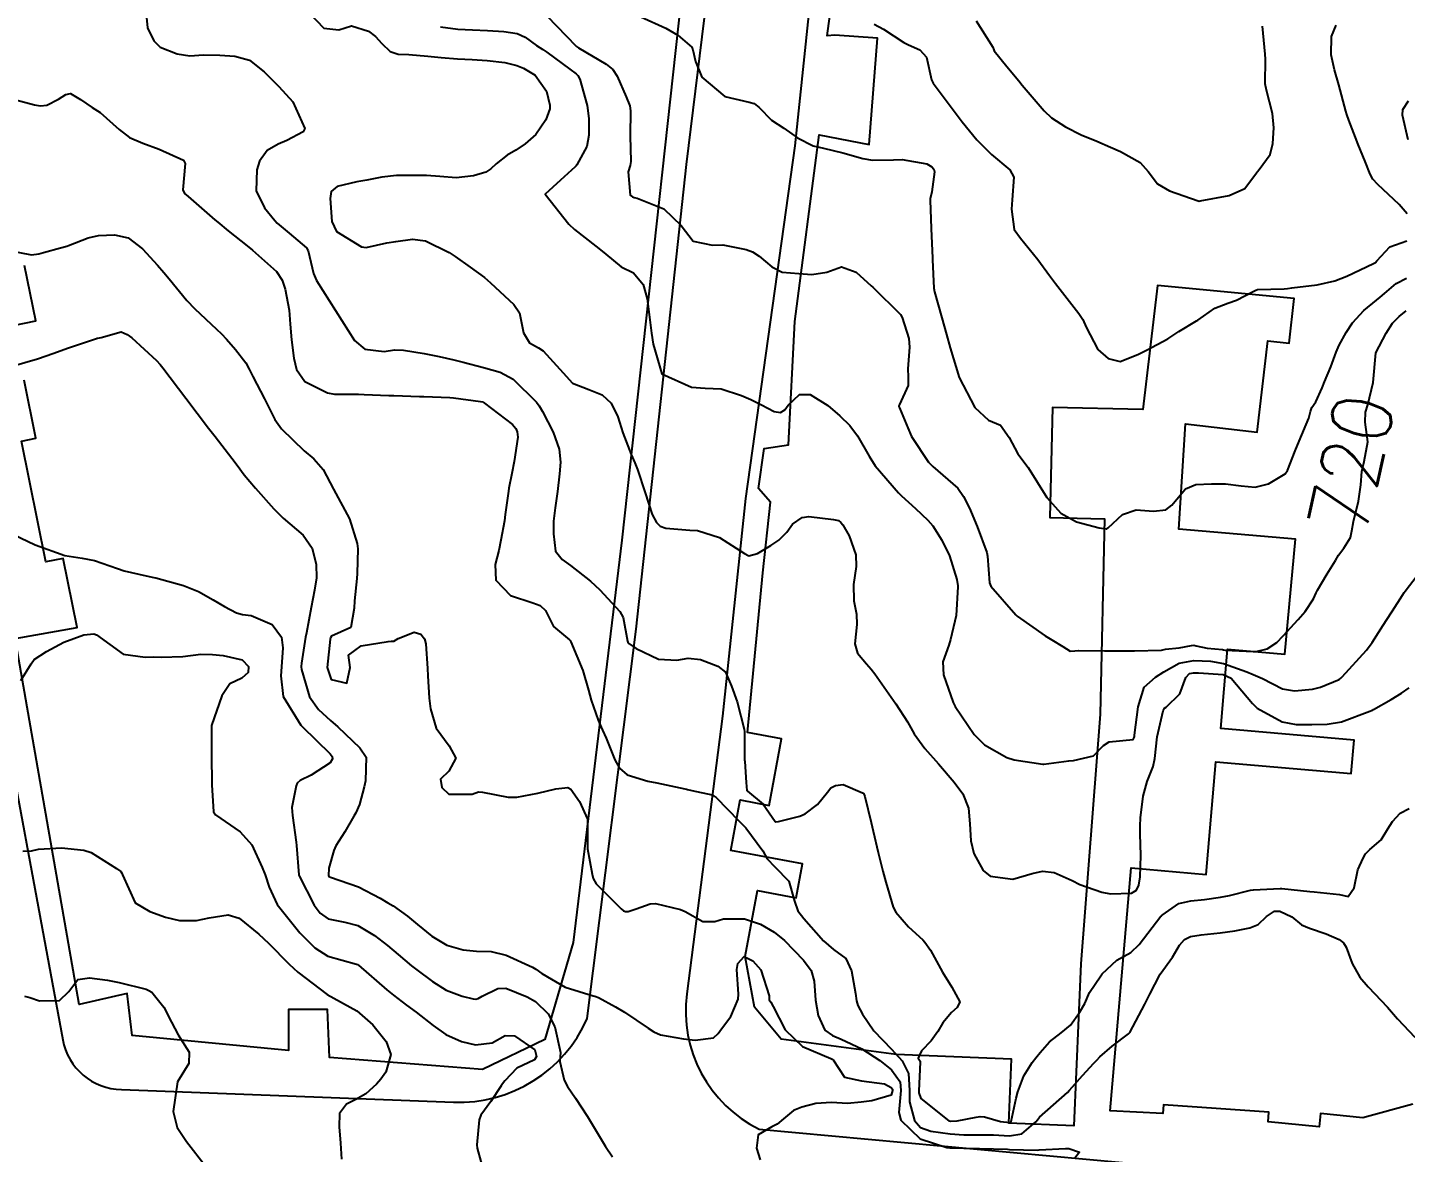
# Model space of a CAD drawing. Header units: metres. Extents: x 307586 to 320046, y 7427249 to 7434250.
# Drawn here: x 309391.6 to 309484.3, y 7432392.8 to 7432468.4 of the extents above; entities that cross this region are included whole.
import ezdxf
from ezdxf.enums import TextEntityAlignment as Align

# ---------------------------------------------------------------- set-up
doc = ezdxf.new("R2010")
doc.units = ezdxf.units.M
doc.header["$MEASUREMENT"] = 0
for name, color, linetype in [('Cotas', 45, 'Continuous'), ('Curvas de Nivel 1m', 11, 'Continuous'), ('Curvas de Nivel 5m', 15, 'Continuous'), ('Edificações', 30, 'Continuous'), ('Vias Primárias', 230, 'Continuous')]:
    doc.layers.add(name, color=color, linetype=linetype)
doc.styles.add('Style-STANDARD', font='STANDARD.shx')

msp = doc.modelspace()

# ---------------------------------------------------------------- linework, layer by layer
at = {"layer": 'Curvas de Nivel 1m', "flags": 128}
for points, elevation in [([(309399.562, 7432469.54), (309399.671, 7432468.41), (309400.089, 7432467.534), (309400.529, 7432467.103), (309401.659, 7432466.648), (309402.523, 7432466.526), (309403.437, 7432466.578), (309404.524, 7432466.573), (309405.551, 7432466.492), (309406.521, 7432466.231), (309407.525, 7432465.44), (309408.498, 7432464.461), (309409.453, 7432463.42), (309410.249, 7432461.628), (309410.135, 7432461.413), (309409.052, 7432460.826), (309408.45, 7432460.572), (309407.719, 7432460.162), (309407.204, 7432459.442), (309407.015, 7432458.856), (309406.986, 7432457.444), (309407.539, 7432456.301), (309408.226, 7432455.432), (309408.391, 7432455.271), (309409.207, 7432454.595), (309410.366, 7432453.594), (309410.466, 7432453.408), (309410.833, 7432451.888), (309411.036, 7432451.4), (309412.313, 7432449.38), (309413.592, 7432447.367), (309414.287, 7432446.778), (309415.586, 7432446.641), (309416.287, 7432446.74), (309416.883, 7432446.728), (309418.285, 7432446.491), (309419.289, 7432446.294), (309420.281, 7432446.066), (309420.908, 7432445.91), (309422.276, 7432445.552), (309423.391, 7432445.249), (309424.266, 7432444.767), (309425.845, 7432443.216), (309426.009, 7432442.981), (309426.237, 7432442.587), (309426.948, 7432441.203), (309427.35, 7432440.055), (309427.445, 7432439.197), (309427.382, 7432438.399), (309427.256, 7432437.204), (309427.081, 7432436.125), (309426.98, 7432435.208), (309426.976, 7432434.372), (309427.109, 7432433.205), (309427.553, 7432432.634), (309428.113, 7432432.236), (309429.476, 7432431.176), (309430.094, 7432430.596), (309431.433, 7432429.15), (309431.654, 7432428.732), (309431.96, 7432427.141), (309431.984, 7432427.073), (309432.051, 7432426.986), (309432.539, 7432426.645), (309434.041, 7432425.927), (309435.277, 7432425.871), (309436.042, 7432425.994), (309436.868, 7432425.914), (309438.037, 7432425.465), (309438.547, 7432425.065), (309438.962, 7432424.117), (309439.341, 7432423.057), (309439.811, 7432421.225), (309439.83, 7432421.052), (309439.836, 7432419.17), (309439.841, 7432419.051), (309439.939, 7432417.648), (309439.975, 7432417.091), (309440.021, 7432417.049), (309441.082, 7432416.19), (309441.894, 7432415.02), (309441.913, 7432415), (309441.945, 7432414.987), (309442.107, 7432415.018), (309443.545, 7432415.375), (309443.918, 7432415.538), (309444.747, 7432416.169), (309445.404, 7432416.985), (309445.63, 7432417.289), (309445.938, 7432417.448), (309446.471, 7432417.505), (309447.757, 7432416.953), (309447.847, 7432416.866), (309447.93, 7432416.701), (309448.348, 7432414.946), (309448.49, 7432414.359), (309448.822, 7432412.941), (309449.122, 7432411.685), (309449.325, 7432410.935), (309449.838, 7432409.264), (309450.015, 7432408.927), (309450.848, 7432407.939), (309451.814, 7432407.049), (309451.962, 7432406.899), (309452.344, 7432406.358), (309453.138, 7432404.887), (309453.778, 7432403.874), (309454.313, 7432402.874), (309454.136, 7432402.5), (309453.756, 7432402.165), (309453.157, 7432401.478), (309452.822, 7432400.889), (309452.375, 7432400.252), (309451.723, 7432399.59), (309451.513, 7432399.106), (309451.634, 7432398.901), (309451.644, 7432398.833), (309451.543, 7432396.902), (309451.549, 7432396.76), (309451.688, 7432396.374), (309453.582, 7432394.881), (309453.673, 7432394.854), (309453.701, 7432394.852), (309454.129, 7432394.875), (309455.401, 7432395.137), (309455.676, 7432395.173), (309455.977, 7432395.157), (309457.038, 7432394.84), (309457.672, 7432394.775), (309457.717, 7432394.785), (309457.759, 7432394.829), (309458.102, 7432396.412), (309458.222, 7432396.825), (309458.625, 7432397.899), (309459.174, 7432398.815), (309459.421, 7432399.109), (309459.723, 7432399.475), (309460.348, 7432400.187), (309461.123, 7432400.789), (309461.748, 7432401.318), (309462.37, 7432402.161), (309462.712, 7432402.771), (309463.038, 7432403.504), (309463.791, 7432404.625), (309463.851, 7432404.7), (309463.895, 7432404.759), (309464.864, 7432405.687), (309465.808, 7432406.214), (309466.385, 7432406.731), (309467.832, 7432408.638), (309467.868, 7432408.674), (309467.914, 7432408.709), (309469.039, 7432409.504), (309469.848, 7432409.686), (309470.764, 7432409.762), (309471.852, 7432409.917), (309472.461, 7432410.046), (309473.859, 7432410.393), (309474.072, 7432410.426), (309475.861, 7432410.517), (309475.961, 7432410.519), (309477.859, 7432410.314), (309478.15, 7432410.295), (309479.856, 7432410.094), (309480.436, 7432409.979), (309480.843, 7432410.555), (309481.089, 7432411.766), (309481.432, 7432412.547), (309481.601, 7432412.831), (309481.892, 7432413.138), (309482.66, 7432413.774), (309483.103, 7432414.528), (309483.418, 7432415.025), (309483.923, 7432415.566), (309484.542, 7432415.898)], 723), ([(309410.553, 7432469.41), (309411.526, 7432468.379), (309412.542, 7432468.265), (309413.388, 7432468.528), (309414.541, 7432468.176), (309415.003, 7432467.818), (309415.437, 7432467.346), (309415.991, 7432466.801), (309416.526, 7432466.642), (309417.247, 7432466.602), (309418.525, 7432466.49), (309419.421, 7432466.404), (309420.523, 7432466.307), (309421.515, 7432466.267), (309422.522, 7432466.212), (309423.709, 7432466.06), (309424.519, 7432465.861), (309424.967, 7432465.683), (309425.752, 7432465.221), (309426.497, 7432464.151), (309426.738, 7432463.207), (309426.74, 7432462.947), (309426.473, 7432462.209), (309425.783, 7432461.22), (309425.082, 7432460.602), (309424.447, 7432460.18), (309423.858, 7432459.83), (309423.127, 7432459.253), (309422.763, 7432458.923), (309422.427, 7432458.697), (309421.59, 7432458.438), (309420.423, 7432458.321), (309419.326, 7432458.399), (309418.425, 7432458.472), (309417.284, 7432458.462), (309416.424, 7432458.464), (309415.442, 7432458.364), (309414.421, 7432458.152), (309413.751, 7432458.035), (309412.416, 7432457.725), (309412.022, 7432457.386), (309411.948, 7432456.927), (309412.062, 7432455.385), (309412.383, 7432454.695), (309414.059, 7432453.672), (309414.367, 7432453.621), (309415.764, 7432453.947), (309416.374, 7432454.037), (309417.5, 7432454.195), (309418.374, 7432454.081), (309419.97, 7432453.294), (309420.36, 7432453.025), (309421.374, 7432452.296), (309422.346, 7432451.607), (309422.747, 7432451.256), (309424.321, 7432449.795), (309424.695, 7432449.234), (309424.956, 7432447.886), (309425.369, 7432447.224), (309425.963, 7432446.888), (309426.288, 7432446.672), (309427.628, 7432445.196), (309428.262, 7432444.492), (309429.363, 7432444.072), (309430.251, 7432443.707), (309430.848, 7432443.161), (309431.312, 7432442.232), (309431.652, 7432441.149), (309432.201, 7432439.705), (309432.454, 7432439.137), (309432.629, 7432438.695), (309433.14, 7432437.13), (309433.624, 7432435.66), (309433.904, 7432435.122), (309434.149, 7432434.887), (309434.527, 7432434.736), (309436.146, 7432434.622), (309436.658, 7432434.579), (309438.139, 7432434.123), (309439.821, 7432433.053), (309440.121, 7432432.882), (309440.695, 7432433.041), (309441.59, 7432433.57), (309442.137, 7432433.929), (309442.676, 7432434.484), (309443.056, 7432435.011), (309443.695, 7432435.467), (309444.158, 7432435.536), (309445.813, 7432435.327), (309446.156, 7432435.261), (309446.313, 7432435.136), (309446.432, 7432434.976), (309446.877, 7432434.234), (309447.324, 7432432.962), (309447.327, 7432432.174), (309447.168, 7432430.964), (309447.181, 7432429.869), (309447.363, 7432428.961), (309447.377, 7432428.272), (309447.238, 7432426.962), (309447.424, 7432426.336), (309448.04, 7432425.628), (309448.358, 7432425.268), (309448.584, 7432424.944), (309450.003, 7432422.93), (309450.782, 7432421.709), (309451.24, 7432420.911), (309451.968, 7432419.928), (309452.883, 7432418.891), (309453.941, 7432417.656), (309454.518, 7432416.874), (309454.89, 7432415.903), (309454.982, 7432414.869), (309455.056, 7432413.708), (309455.253, 7432412.866), (309455.872, 7432411.728), (309456.353, 7432411.338), (309457.866, 7432411.138), (309459.178, 7432411.509), (309459.871, 7432411.667), (309460.658, 7432411.586), (309461.866, 7432411.044), (309462.391, 7432410.775), (309463.855, 7432410.251), (309464.454, 7432410.154), (309465.855, 7432410.193), (309466.199, 7432410.394), (309466.359, 7432410.733), (309466.433, 7432411.296), (309466.483, 7432412.731), (309466.445, 7432414.191), (309466.431, 7432414.732), (309466.456, 7432415.27), (309466.644, 7432416.729), (309466.922, 7432417.705), (309467.317, 7432418.72), (309467.43, 7432419.249), (309467.588, 7432420.716), (309468, 7432422.455), (309468.077, 7432422.634), (309468.182, 7432422.708), (309469.107, 7432423.609), (309469.519, 7432424.695), (309469.763, 7432424.966), (309470.036, 7432425.021), (309470.369, 7432425.018), (309472.035, 7432424.893), (309472.574, 7432424.655), (309474.007, 7432422.942), (309474.307, 7432422.637), (309475.994, 7432421.724), (309476.926, 7432421.54), (309477.992, 7432421.543), (309479.019, 7432421.554), (309479.994, 7432421.727), (309481.9, 7432422.439), (309482.002, 7432422.475), (309482.049, 7432422.493), (309482.135, 7432422.539), (309483.324, 7432423.216), (309484.02, 7432423.653), (309484.536, 7432424.004)], 722), ([(309432.857, 7432469.137), (309434.546, 7432468.385), (309435.348, 7432467.915), (309436.277, 7432467.094), (309436.361, 7432466.922), (309436.523, 7432466.143), (309436.961, 7432465.086), (309438.494, 7432463.785), (309440.144, 7432463.397), (309440.487, 7432463.307), (309440.818, 7432463.045), (309441.641, 7432462.199), (309442.469, 7432461.658), (309443.396, 7432461.011), (309444.455, 7432460.462), (309445.141, 7432460.304), (309446.448, 7432459.99), (309447.796, 7432459.607), (309448.441, 7432459.5), (309449.86, 7432459.518), (309450.442, 7432459.538), (309452.086, 7432459.257), (309452.435, 7432459.06), (309452.569, 7432458.899), (309452.611, 7432458.719), (309452.418, 7432457.371), (309452.323, 7432456.901), (309452.314, 7432456.804), (309452.393, 7432454.9), (309452.464, 7432452.899), (309452.472, 7432452.788), (309452.552, 7432450.898), (309452.601, 7432450.635), (309453.096, 7432448.892), (309453.407, 7432447.784), (309453.655, 7432446.886), (309454.273, 7432444.88), (309455.321, 7432442.869), (309456.234, 7432442.012), (309457.052, 7432441.668), (309457.638, 7432440.839), (309458.207, 7432439.736), (309458.911, 7432438.823), (309460.173, 7432436.81), (309461.111, 7432435.745), (309462.157, 7432435.175), (309463.677, 7432434.765), (309464.152, 7432434.705), (309464.2, 7432434.712), (309464.282, 7432434.759), (309465.244, 7432435.667), (309466.165, 7432435.977), (309467.338, 7432435.896), (309468.166, 7432435.974), (309468.58, 7432436.294), (309468.901, 7432436.703), (309469.488, 7432437.389), (309470.183, 7432437.69), (309471.239, 7432437.729), (309472.184, 7432437.734), (309473.237, 7432437.594), (309474.182, 7432437.501), (309475.077, 7432437.738), (309476.191, 7432438.399), (309476.36, 7432438.617), (309476.872, 7432439.951), (309477.135, 7432440.606), (309477.797, 7432442.155), (309477.899, 7432442.595), (309477.983, 7432442.858), (309478.253, 7432443.246), (309478.674, 7432444.179), (309478.836, 7432444.584), (309479.269, 7432445.594), (309479.622, 7432446.577), (309479.824, 7432447.048), (309480.306, 7432447.91), (309480.723, 7432448.564), (309481.479, 7432449.399), (309482.336, 7432450.074), (309482.596, 7432450.281), (309482.877, 7432450.535), (309483.673, 7432451.203), (309484.353, 7432451.574)], 719), ([(309455.399, 7432468.872), (309456.535, 7432467.104), (309456.589, 7432466.915), (309456.617, 7432466.859), (309457.473, 7432465.796), (309458.271, 7432464.834), (309458.509, 7432464.544), (309459.973, 7432462.815), (309460.478, 7432462.346), (309461.412, 7432461.735), (309462.467, 7432461.208), (309463.519, 7432460.769), (309464.457, 7432460.38), (309465.12, 7432460.086), (309466.442, 7432459.344), (309466.982, 7432458.732), (309467.617, 7432457.914), (309468.42, 7432457.438), (309470.336, 7432456.769), (309470.414, 7432456.753), (309470.485, 7432456.76), (309472.418, 7432457.125), (309473.475, 7432457.597), (309474.262, 7432458.642), (309474.328, 7432458.748), (309474.436, 7432458.864), (309475.194, 7432459.89), (309475.373, 7432460.631), (309475.422, 7432461.682), (309475.352, 7432462.631), (309474.937, 7432464.205), (309474.857, 7432464.637), (309474.868, 7432466.298), (309474.859, 7432466.637), (309474.678, 7432468.512)], 717), ([(309419.375, 7432468.472), (309420.543, 7432468.312), (309421.53, 7432468.262), (309422.543, 7432468.232), (309423.642, 7432468.149), (309424.541, 7432468.018), (309425.082, 7432467.775), (309425.843, 7432467.22), (309426.262, 7432466.946), (309426.529, 7432466.774), (309428.083, 7432465.629), (309428.514, 7432465.299), (309428.623, 7432465.189), (309428.752, 7432464.945), (309429.254, 7432463.182), (309429.345, 7432462.311), (309429.348, 7432461.181), (309429.213, 7432460.421), (309428.55, 7432459.189), (309428.501, 7432459.121), (309428.432, 7432459.052), (309427.459, 7432458.163), (309426.413, 7432457.21), (309428.013, 7432455.194), (309428.388, 7432454.831), (309429.834, 7432453.712), (309430.365, 7432453.297), (309430.492, 7432453.168), (309431.54, 7432452.337), (309432.351, 7432451.922), (309433.016, 7432451.133), (309433.279, 7432450.18), (309433.41, 7432449.129), (309433.572, 7432447.855), (309433.679, 7432447.126), (309434.273, 7432445.12), (309436.26, 7432444.241), (309437.179, 7432444.167), (309438.259, 7432444.112), (309439.627, 7432443.682), (309440.248, 7432443.406), (309440.972, 7432443.039), (309441.814, 7432442.601), (309442.238, 7432442.523), (309442.543, 7432442.714), (309442.76, 7432443.015), (309443.528, 7432443.733), (309444.254, 7432443.732), (309445.427, 7432442.988), (309446.236, 7432442.298), (309446.909, 7432441.649), (309447.435, 7432440.962), (309448.203, 7432439.59), (309448.622, 7432438.946), (309450.175, 7432437.128), (309450.274, 7432437.029), (309450.386, 7432436.927), (309451.325, 7432436.073), (309452.157, 7432435.29), (309452.484, 7432434.897), (309453.09, 7432433.939), (309453.608, 7432432.885), (309454.107, 7432431.286), (309454.181, 7432430.879), (309454.185, 7432430.796), (309454.073, 7432428.88), (309453.693, 7432427.247), (309453.562, 7432426.885), (309453.171, 7432425.759), (309453.218, 7432424.888), (309453.863, 7432423.023), (309453.931, 7432422.881), (309454.002, 7432422.754), (309455.266, 7432420.867), (309455.973, 7432420.182), (309457.483, 7432419.315), (309457.958, 7432419.159), (309459.885, 7432418.879), (309459.954, 7432418.878), (309461.651, 7432419.091), (309461.958, 7432419.12), (309463.297, 7432419.433), (309463.973, 7432420.12), (309464.349, 7432420.385), (309465.98, 7432420.536), (309466.047, 7432420.674), (309466.059, 7432420.739), (309466.071, 7432420.826), (309466.303, 7432422.735), (309466.71, 7432424.042), (309467.465, 7432424.719), (309468.037, 7432425.072), (309469.076, 7432425.666), (309470.044, 7432425.841), (309471.183, 7432425.811), (309472.043, 7432425.654), (309473.607, 7432425.075), (309474.036, 7432424.91), (309474.667, 7432424.634), (309476.023, 7432423.945), (309476.813, 7432423.816), (309478.023, 7432423.921), (309478.567, 7432424.042), (309479.818, 7432424.572), (309479.946, 7432424.659), (309480.035, 7432424.742), (309481.67, 7432426.546), (309482.058, 7432427.064), (309482.63, 7432427.971), (309482.987, 7432428.531), (309483.417, 7432429.193), (309484.099, 7432430.247), (309484.201, 7432430.42), (309484.263, 7432430.518), (309485.071, 7432431.553)], 721), ([(309448.55, 7432468.655), (309449.185, 7432468.305), (309450.538, 7432467.425), (309450.864, 7432467.253), (309451.627, 7432466.914), (309452.059, 7432466.438), (309452.415, 7432464.901), (309452.509, 7432464.671), (309453.864, 7432462.886), (309454.475, 7432462.09), (309455.444, 7432460.87), (309456.448, 7432459.887), (309457.678, 7432458.841), (309457.939, 7432458.348), (309457.827, 7432456.839), (309457.781, 7432456.213), (309457.976, 7432454.836), (309458.384, 7432454.263), (309459.568, 7432452.818), (309460.352, 7432451.739), (309460.747, 7432451.205), (309461.055, 7432450.799), (309462.319, 7432449.185), (309462.582, 7432448.777), (309462.809, 7432448.274), (309463.6, 7432446.767), (309464.287, 7432446.163), (309465.09, 7432445.947), (309466.29, 7432446.423), (309466.868, 7432446.731), (309468.301, 7432447.48), (309469.037, 7432447.971), (309470.227, 7432448.691), (309470.284, 7432448.72), (309470.314, 7432448.739), (309471.462, 7432449.537), (309472.331, 7432449.887), (309472.916, 7432450.073), (309473.999, 7432450.643), (309474.223, 7432450.763), (309474.344, 7432450.791), (309476.121, 7432450.847), (309476.345, 7432450.873), (309476.649, 7432450.918), (309478.348, 7432451.118), (309479.535, 7432451.394), (309480.354, 7432451.697), (309482.143, 7432452.543), (309482.281, 7432452.624), (309482.366, 7432452.731), (309483.24, 7432453.672), (309484.386, 7432454.08)], 718), ([(309484.407, 7432455.9), (309483.854, 7432456.526), (309482.426, 7432457.865), (309482.103, 7432458.219), (309481.917, 7432458.548), (309481.579, 7432459.42), (309481.11, 7432460.56), (309480.924, 7432461.02), (309480.479, 7432462.186), (309480.335, 7432462.571), (309480.268, 7432462.79), (309479.807, 7432464.577), (309479.516, 7432465.587), (309479.295, 7432466.582), (309479.317, 7432467.81), (309479.623, 7432468.579)], 718), ([(309390.483, 7432463.65), (309392.071, 7432463.218), (309392.478, 7432463.145), (309392.901, 7432463.193), (309393.674, 7432463.608), (309394.171, 7432463.92), (309394.489, 7432463.989), (309395.17, 7432463.59), (309395.953, 7432463.053), (309396.474, 7432462.716), (309397.768, 7432461.557), (309398.455, 7432461.03), (309399.357, 7432460.634), (309400.444, 7432460.236), (309402.099, 7432459.505), (309402.212, 7432459.284), (309402.042, 7432457.506), (309402.166, 7432457.259), (309402.409, 7432457.058), (309404.205, 7432455.482), (309404.391, 7432455.323), (309405.103, 7432454.748), (309406.367, 7432453.734), (309406.721, 7432453.446), (309408.349, 7432452.011), (309408.731, 7432451.426), (309408.935, 7432450.823), (309409.205, 7432449.421), (309409.265, 7432448.459), (309409.346, 7432447.419), (309409.513, 7432446.185), (309409.681, 7432445.416), (309410.261, 7432444.621), (309411.787, 7432443.849), (309412.249, 7432443.761), (309413.86, 7432443.753), (309414.249, 7432443.748), (309415.901, 7432443.682), (309416.248, 7432443.672), (309417.954, 7432443.606), (309418.247, 7432443.597), (309420.003, 7432443.536), (309420.246, 7432443.514), (309422.062, 7432443.263), (309422.223, 7432443.24), (309422.243, 7432443.232), (309422.34, 7432443.16), (309424.228, 7432441.731), (309424.444, 7432441.456), (309424.536, 7432441.235), (309424.575, 7432440.877), (309424.342, 7432439.238), (309424.185, 7432438.426), (309423.984, 7432437.433), (309423.948, 7432437.242), (309423.734, 7432435.668), (309423.675, 7432435.245), (309423.445, 7432433.935), (309423.292, 7432433.248), (309423.05, 7432432.314), (309423.109, 7432431.25), (309424.088, 7432430.219), (309425.59, 7432429.715), (309426.078, 7432429.55), (309426.433, 7432429.215), (309426.983, 7432428.127), (309428.053, 7432427.237), (309428.097, 7432427.19), (309428.139, 7432427.102), (309428.958, 7432425.181), (309429.339, 7432423.851), (309429.506, 7432423.175), (309429.99, 7432421.837), (309430.189, 7432421.371), (309430.28, 7432421.166), (309430.52, 7432420.617), (309431.115, 7432419.153), (309431.413, 7432418.613), (309431.943, 7432418.158), (309433.327, 7432417.738), (309433.938, 7432417.61), (309435.818, 7432417.218), (309435.934, 7432417.186), (309436.001, 7432417.166), (309436.276, 7432417.095), (309437.662, 7432416.806), (309437.929, 7432416.634), (309439.44, 7432415.055), (309439.906, 7432414.584), (309441.062, 7432413.032), (309441.362, 7432412.512), (309441.872, 7432411.962), (309442.798, 7432411.011), (309443.188, 7432409.661), (309443.405, 7432409.004), (309443.828, 7432408.48), (309445.133, 7432406.987), (309445.807, 7432406.413), (309446.635, 7432405.801), (309447.032, 7432404.961), (309447.283, 7432403.444), (309447.357, 7432402.956), (309447.453, 7432402.648), (309447.754, 7432402.046), (309448.52, 7432400.942), (309449.725, 7432399.704), (309450.442, 7432398.919), (309450.864, 7432398.072), (309450.936, 7432396.911), (309450.923, 7432396.149), (309451.255, 7432394.906), (309451.666, 7432394.443), (309452.361, 7432394.195), (309453.66, 7432394.003), (309454.587, 7432393.942), (309455.659, 7432393.947), (309456.578, 7432393.928), (309457.659, 7432393.872), (309458.473, 7432394.01), (309459.433, 7432394.812), (309459.531, 7432394.954), (309459.676, 7432395.125), (309461.543, 7432396.782), (309461.694, 7432396.936), (309462.554, 7432397.921), (309463.334, 7432398.764), (309463.517, 7432398.961), (309463.719, 7432399.187), (309464.569, 7432399.913), (309465.665, 7432400.741), (309465.712, 7432400.772), (309465.744, 7432400.811), (309466.749, 7432402.725), (309467.089, 7432403.405), (309467.767, 7432404.71), (309467.793, 7432404.75), (309468.608, 7432405.899), (309469.088, 7432406.697), (309469.423, 7432407.087), (309469.819, 7432407.28), (309470.54, 7432407.399), (309471.822, 7432407.529), (309472.818, 7432407.655), (309473.825, 7432407.854), (309474.379, 7432408.083), (309474.932, 7432408.629), (309475.48, 7432408.981), (309475.838, 7432408.986), (309476.648, 7432408.608), (309477.303, 7432408.074), (309477.825, 7432407.839), (309478.946, 7432407.454), (309479.818, 7432407.073), (309480.113, 7432406.863), (309480.3, 7432406.563), (309480.71, 7432405.464), (309481.225, 7432404.549), (309481.783, 7432403.887), (309483.075, 7432402.527), (309483.755, 7432401.737), (309484.913, 7432400.508)], 724), ([(309484.466, 7432460.876), (309484.092, 7432462.524), (309484.109, 7432462.903), (309484.498, 7432463.495)], 719), ([(309390.572, 7432445.646), (309392.278, 7432446.137), (309393.373, 7432446.518), (309394.286, 7432446.859), (309396.231, 7432447.51), (309396.292, 7432447.52), (309396.335, 7432447.527), (309396.542, 7432447.568), (309397.906, 7432447.945), (309398.295, 7432447.785), (309398.612, 7432447.547), (309400.278, 7432446.02), (309400.516, 7432445.767), (309400.711, 7432445.523), (309402.243, 7432443.5), (309403.777, 7432441.484), (309404.214, 7432440.913), (309405.343, 7432439.463), (309405.708, 7432438.977), (309406.182, 7432438.341), (309406.934, 7432437.442), (309408.159, 7432436.046), (309408.804, 7432435.423), (309410.136, 7432434.286), (309410.746, 7432433.401), (309411.01, 7432432.295), (309411.028, 7432431.396), (309410.908, 7432430.581), (309410.682, 7432429.401), (309410.357, 7432427.707), (309410.296, 7432427.406), (309410.035, 7432425.655), (309410.007, 7432425.436), (309410.01, 7432425.41), (309410.03, 7432425.241), (309410.576, 7432423.401), (309411.161, 7432422.559), (309411.987, 7432421.811), (309412.466, 7432421.375), (309413.962, 7432419.97), (309414.372, 7432419.354), (309414.343, 7432417.76), (309414.248, 7432417.355), (309413.921, 7432416.158), (309413.688, 7432415.59), (309413.559, 7432415.364), (309412.941, 7432414.326), (309412.34, 7432413.375), (309412.192, 7432413.065), (309411.868, 7432411.874), (309411.834, 7432411.38), (309411.862, 7432411.312), (309411.98, 7432411.26), (309413.852, 7432410.62), (309415.325, 7432409.861), (309415.836, 7432409.549), (309416.183, 7432409.335), (309417.151, 7432408.645), (309417.821, 7432408.087), (309418.794, 7432407.3), (309419.807, 7432406.706), (309420.907, 7432406.376), (309421.803, 7432406.29), (309422.786, 7432406.267), (309423.801, 7432406.03), (309425.573, 7432405.222), (309425.791, 7432405.092), (309426.201, 7432404.799), (309427.773, 7432403.873), (309429.646, 7432403.29), (309429.764, 7432403.266), (309430.014, 7432403.166), (309431.149, 7432402.541), (309431.753, 7432402.187), (309433.345, 7432401.124), (309433.739, 7432400.865), (309434.176, 7432400.676), (309435.732, 7432400.404), (309436.504, 7432400.316), (309437.734, 7432400.457), (309438.056, 7432400.749), (309438.286, 7432401.065), (309438.908, 7432401.902), (309439.394, 7432403.054), (309439.413, 7432403.408), (309439.317, 7432405.055), (309439.386, 7432405.465), (309439.802, 7432405.944), (309440.393, 7432405.635), (309440.929, 7432405.033), (309441.492, 7432403.299), (309441.49, 7432403.024), (309441.597, 7432402.858), (309441.758, 7432402.571), (309442.568, 7432401.012), (309443.726, 7432399.87), (309445.629, 7432399.066), (309445.714, 7432399.034), (309445.799, 7432398.979), (309446.557, 7432397.823), (309447.699, 7432397.569), (309449.252, 7432397.38), (309449.695, 7432397.116), (309449.774, 7432397.009), (309449.782, 7432396.929), (309449.69, 7432396.602), (309448.397, 7432396.231), (309447.685, 7432396.13), (309446.76, 7432396.04), (309445.684, 7432396.117), (309444.621, 7432396.053), (309443.681, 7432395.792), (309443.119, 7432395.566), (309442.45, 7432395.012), (309442.027, 7432394.657), (309441.665, 7432394.475), (309440.746, 7432393.945), (309440.645, 7432393.035), (309440.871, 7432392.267)], 726), ([(309390.137, 7432434.572), (309392.123, 7432433.62), (309394.116, 7432432.917), (309395.265, 7432432.733), (309396.113, 7432432.577), (309397.64, 7432432.023), (309398.106, 7432431.872), (309399.583, 7432431.535), (309400.101, 7432431.426), (309400.231, 7432431.398), (309402.094, 7432430.901), (309403.091, 7432430.487), (309404.08, 7432429.932), (309404.848, 7432429.468), (309405.66, 7432429.047), (309406.068, 7432428.95), (309406.634, 7432428.877), (309408.061, 7432428.268), (309408.68, 7432427.424), (309408.774, 7432426.694), (309408.682, 7432425.424), (309408.635, 7432424.812), (309408.798, 7432423.422), (309409.984, 7432421.5), (309410.029, 7432421.455), (309410.074, 7432421.409), (309411.956, 7432419.576), (309412.101, 7432419.379), (309412.11, 7432419.22), (309411.949, 7432418.963), (309410.674, 7432418.133), (309409.936, 7432417.765), (309409.746, 7432417.601), (309409.672, 7432417.413), (309409.377, 7432415.957), (309409.416, 7432415.415), (309409.677, 7432413.621), (309409.694, 7432413.412), (309409.84, 7432411.434), (309409.846, 7432411.41), (309409.862, 7432411.362), (309410.878, 7432409.394), (309411.292, 7432408.852), (309411.824, 7432408.477), (309412.946, 7432408.245), (309413.82, 7432408.023), (309414.945, 7432407.349), (309415.806, 7432406.667), (309416.536, 7432406.064), (309417.435, 7432405.315), (309417.789, 7432405.036), (309418.831, 7432404.246), (309419.769, 7432403.67), (309420.827, 7432403.274), (309421.574, 7432403.076), (309421.761, 7432403.056), (309421.915, 7432403.105), (309422.173, 7432403.256), (309423.229, 7432403.788), (309423.771, 7432403.795), (309425.218, 7432403.225), (309425.76, 7432402.897), (309426.611, 7432402.067), (309427.07, 7432401.2), (309427.443, 7432399.469), (309427.43, 7432399.194), (309427.396, 7432398.881), (309427.697, 7432397.619), (309427.917, 7432397.188), (309428.452, 7432396.415), (309429.277, 7432395.174), (309429.663, 7432394.505), (309430.485, 7432393.157), (309430.937, 7432392.451)], 727), ([(309391.15, 7432424.499), (309391.85, 7432425.623), (309392.036, 7432425.907), (309392.877, 7432426.447), (309394.048, 7432427.087), (309395.384, 7432427.58), (309396.054, 7432427.644), (309396.228, 7432427.568), (309398.04, 7432426.275), (309399.514, 7432426.06), (309400.039, 7432426.089), (309400.587, 7432426.07), (309402.039, 7432426.113), (309403.266, 7432426.263), (309404.041, 7432426.257), (309404.752, 7432426.181), (309406.037, 7432425.901), (309406.468, 7432425.446), (309406.44, 7432425.033), (309406.021, 7432424.651), (309405.2, 7432424.278), (309404.661, 7432423.47), (309403.983, 7432421.48), (309403.968, 7432419.48), (309403.989, 7432417.535), (309403.988, 7432417.479), (309404.106, 7432415.668), (309404.241, 7432415.475), (309405.896, 7432414.319), (309406.692, 7432413.442), (309407.386, 7432411.916), (309407.574, 7432411.433), (309407.851, 7432410.607), (309408.402, 7432409.424), (309409.815, 7432407.635), (309409.923, 7432407.518), (309410.029, 7432407.407), (309410.929, 7432406.518), (309411.799, 7432405.965), (309413.728, 7432405.426), (309413.793, 7432405.405), (309413.863, 7432405.359), (309415.768, 7432403.689), (309416.208, 7432403.333), (309417.097, 7432402.661), (309417.752, 7432402.182), (309418.887, 7432401.299), (309419.734, 7432400.691), (309420.783, 7432400.218), (309421.724, 7432400.002), (309422.845, 7432400.13), (309423.733, 7432400.61), (309424.36, 7432400.607), (309425.719, 7432399.65), (309425.825, 7432399.218), (309425.711, 7432398.981), (309424.516, 7432398.42), (309423.696, 7432397.582), (309423.559, 7432397.376), (309423.467, 7432397.242), (309422.753, 7432396.178), (309422.09, 7432395.256), (309421.975, 7432394.95), (309421.828, 7432393.258), (309421.851, 7432393.048), (309422.336, 7432391.253)], 728), ([(309391.272, 7432413.024), (309391.877, 7432413.046), (309392.332, 7432413.162), (309393.879, 7432413.253), (309395.396, 7432413.095), (309395.876, 7432412.923), (309397.573, 7432411.846), (309397.864, 7432411.652), (309397.944, 7432411.549), (309397.988, 7432411.422), (309398.847, 7432409.54), (309399.827, 7432408.952), (309400.886, 7432408.576), (309401.821, 7432408.358), (309402.963, 7432408.347), (309403.823, 7432408.532), (309405.094, 7432408.73), (309405.824, 7432408.513), (309407.164, 7432407.436), (309407.807, 7432406.822), (309409.198, 7432405.416), (309409.785, 7432404.878), (309411.763, 7432403.38), (309413.752, 7432402.27), (309414.837, 7432401.349), (309415.726, 7432400.21), (309416.039, 7432399.335), (309415.701, 7432398.158), (309415.362, 7432397.677), (309415.067, 7432397.346), (309414.346, 7432396.694), (309413.683, 7432396.325), (309413.05, 7432395.996), (309412.588, 7432395.371), (309412.554, 7432394.476), (309412.657, 7432393.37), (309412.709, 7432392.292)], 729)]:
    msp.add_lwpolyline(points, dxfattribs=dict(at, elevation=elevation))
at = {"layer": 'Curvas de Nivel 5m', "flags": 128}
for points, elevation in [([(309426.553, 7432469.187), (309428.488, 7432467.19), (309428.533, 7432467.152), (309428.663, 7432467.058), (309430.521, 7432465.955), (309430.963, 7432465.609), (309431.263, 7432465.159), (309431.871, 7432463.771), (309432.109, 7432463.146), (309432.157, 7432462.823), (309432.139, 7432461.145), (309432.171, 7432459.41), (309432.125, 7432459.145), (309431.999, 7432458.716), (309432.13, 7432457.144), (309432.298, 7432457.028), (309432.411, 7432456.992), (309432.607, 7432456.942), (309434.404, 7432456.238), (309435.559, 7432455.108), (309436.377, 7432454.061), (309437.666, 7432453.788), (309438.374, 7432453.799), (309439.943, 7432453.481), (309440.367, 7432453.328), (309440.821, 7432453.043), (309441.661, 7432452.336), (309442.352, 7432451.958), (309443.477, 7432451.884), (309444.351, 7432451.799), (309445.368, 7432451.974), (309446.356, 7432452.321), (309447.347, 7432451.959), (309448.344, 7432451.056), (309448.448, 7432450.949), (309450.316, 7432449.115), (309450.428, 7432448.928), (309450.873, 7432447.496), (309450.932, 7432446.92), (309450.822, 7432445.465), (309450.842, 7432444.921), (309450.836, 7432444.35), (309450.245, 7432443.065), (309450.204, 7432442.97), (309450.203, 7432442.93), (309450.242, 7432442.839), (309450.814, 7432441.506), (309451.052, 7432440.918), (309452.197, 7432439.189), (309452.493, 7432438.897), (309454.178, 7432437.432), (309454.568, 7432436.876), (309454.953, 7432436.084), (309455.483, 7432434.867), (309456.127, 7432433.117), (309456.183, 7432432.859), (309456.309, 7432431.061), (309456.386, 7432430.856), (309458.074, 7432428.908), (309458.161, 7432428.829), (309460.06, 7432427.498), (309460.491, 7432427.237), (309461.246, 7432426.792), (309461.736, 7432426.471), (309462.05, 7432426.485), (309462.306, 7432426.521), (309464.05, 7432426.489), (309464.318, 7432426.489), (309466.05, 7432426.497), (309467.876, 7432426.538), (309468.052, 7432426.594), (309468.144, 7432426.617), (309469.057, 7432426.7), (309469.892, 7432426.854), (309470.055, 7432426.871), (309470.202, 7432426.836), (309470.95, 7432426.677), (309471.974, 7432426.583), (309472.052, 7432426.569), (309472.169, 7432426.541), (309474.051, 7432426.453), (309474.238, 7432426.451), (309474.99, 7432426.631), (309475.627, 7432427.055), (309476.062, 7432427.514), (309477.08, 7432428.605), (309477.533, 7432429.146), (309478.094, 7432430.003), (309478.288, 7432430.4), (309478.379, 7432430.587), (309479.027, 7432431.667), (309479.572, 7432432.576), (309479.78, 7432432.921), (309480.135, 7432433.402), (309480.594, 7432434.115), (309480.687, 7432434.562), (309480.783, 7432435.185), (309481.122, 7432436.556), (309481.291, 7432437.66), (309481.363, 7432438.552), (309481.515, 7432439.239), (309481.767, 7432440.547), (309481.57, 7432441.883), (309481.605, 7432442.55), (309481.752, 7432443.045), (309482.117, 7432444.542), (309482.293, 7432446.54), (309482.985, 7432447.854), (309483.423, 7432448.529), (309483.858, 7432448.987), (309484.325, 7432449.355)], 720), ([(309390.361, 7432453.423), (309391.871, 7432453.14), (309392.359, 7432453.201), (309392.679, 7432453.298), (309393.819, 7432453.605), (309394.251, 7432453.715), (309394.365, 7432453.756), (309395.672, 7432454.282), (309396.376, 7432454.429), (309397.457, 7432454.479), (309398.374, 7432454.284), (309399.331, 7432453.54), (309400.352, 7432452.429), (309400.778, 7432451.954), (309401.128, 7432451.518), (309402.321, 7432450.067), (309402.854, 7432449.495), (309404.3, 7432448.139), (309404.649, 7432447.827), (309404.98, 7432447.47), (309405.597, 7432446.772), (309406.277, 7432445.876), (309406.506, 7432445.448), (309406.753, 7432444.958), (309407.539, 7432443.437), (309408.229, 7432442.064), (309408.679, 7432441.425), (309410.201, 7432439.945), (309410.849, 7432439.4), (309411.492, 7432438.697), (309412.173, 7432437.38), (309413.258, 7432435.369), (309413.777, 7432433.714), (309413.808, 7432433.363), (309413.765, 7432431.704), (309413.75, 7432431.364), (309413.585, 7432429.86), (309413.56, 7432429.365), (309413.357, 7432428.07), (309412.054, 7432427.492), (309411.976, 7432427.381), (309411.947, 7432427.277), (309411.765, 7432425.384), (309412.021, 7432424.572), (309413.072, 7432424.315), (309413.309, 7432425.367), (309413.195, 7432426.215), (309414.048, 7432426.842), (309415.848, 7432427.13), (309416.051, 7432427.135), (309416.234, 7432427.145), (309416.53, 7432427.325), (309417.611, 7432427.761), (309418.056, 7432427.617), (309418.298, 7432427.308), (309418.384, 7432426.972), (309418.496, 7432425.305), (309418.518, 7432424.813), (309418.622, 7432423.304), (309418.713, 7432422.585), (309419.091, 7432421.299), (309419.965, 7432420.102), (309420.415, 7432419.283), (309419.944, 7432418.41), (309419.38, 7432417.854), (309419.463, 7432417.295), (309419.929, 7432416.855), (309421.517, 7432416.854), (309421.93, 7432417.002), (309422.2, 7432416.987), (309423.927, 7432416.641), (309424.505, 7432416.656), (309425.93, 7432416.929), (309427.136, 7432417.202), (309427.934, 7432417.305), (309428.135, 7432417.188), (309428.736, 7432416.371), (309429.264, 7432415.176), (309429.266, 7432413.803), (309429.267, 7432413.176), (309429.574, 7432411.464), (309429.642, 7432411.172), (309429.858, 7432410.812), (309431.525, 7432409.145), (309431.686, 7432408.997), (309431.831, 7432408.954), (309432.001, 7432408.969), (309432.545, 7432409.133), (309433.481, 7432409.481), (309433.839, 7432409.504), (309435.532, 7432409.103), (309435.832, 7432408.959), (309437.032, 7432408.289), (309437.825, 7432408.289), (309438.421, 7432408.47), (309439.827, 7432408.463), (309440.903, 7432408.113), (309441.819, 7432407.579), (309442.509, 7432407.013), (309443.8, 7432405.699), (309444.309, 7432404.995), (309444.508, 7432404.267), (309444.592, 7432402.992), (309444.772, 7432401.97), (309445.233, 7432400.985), (309445.737, 7432400.618), (309446.326, 7432400.379), (309447.725, 7432399.729), (309448.922, 7432398.938), (309449.707, 7432398.31), (309450.288, 7432397.511), (309450.352, 7432396.92), (309450.202, 7432395.446), (309450.345, 7432394.92), (309451.654, 7432393.669), (309453.447, 7432393.081), (309453.646, 7432393.071), (309455.496, 7432393.01), (309455.645, 7432393.009), (309457.512, 7432392.965), (309457.645, 7432392.961), (309459.537, 7432392.918), (309459.645, 7432392.919), (309461.415, 7432393.015), (309461.647, 7432393.022), (309462.366, 7432392.773), (309462.039, 7432392.376)], 725), ([(309391.404, 7432403.27), (309391.758, 7432403.174), (309392.413, 7432402.956), (309393.757, 7432402.975), (309394.387, 7432403.591), (309394.98, 7432404.377), (309395.777, 7432404.507), (309396.989, 7432404.343), (309397.772, 7432404.186), (309399.571, 7432403.727), (309399.765, 7432403.656), (309399.956, 7432403.527), (309400.771, 7432402.533), (309401.276, 7432401.507), (309401.73, 7432400.67), (309402.465, 7432399.492), (309402.457, 7432398.741), (309401.693, 7432397.5), (309401.385, 7432395.504), (309401.657, 7432394.425), (309402.292, 7432393.494), (309403.626, 7432391.784)], 730)]:
    msp.add_lwpolyline(points, dxfattribs=dict(at, elevation=elevation))
at = {"layer": 'Edificações'}
for points in [[(309436.799, 7432481.624), (309431.572, 7432433.938), (309428.304, 7432406.875), (309426.387, 7432400.341), (309422.214, 7432398.325), (309411.907, 7432399.136), (309411.773, 7432402.362), (309409.148, 7432402.362), (309409.148, 7432399.606), (309398.64, 7432400.615), (309398.304, 7432403.439), (309395.073, 7432402.699), (309390.763, 7432427.334), (309394.935, 7432428.073), (309393.993, 7432432.712), (309392.839, 7432432.477), (309391.191, 7432440.594), (309392.159, 7432440.791), (309391.363, 7432444.71)], [(309484.781, 7432396.009), (309481.411, 7432395.083), (309478.581, 7432395.371), (309478.489, 7432394.466), (309475.041, 7432394.817), (309475.106, 7432395.459), (309468.002, 7432395.966), (309467.96, 7432395.378), (309464.417, 7432395.559), (309465.839, 7432411.9), (309470.882, 7432411.461), (309471.541, 7432419.038), (309480.633, 7432418.247), (309480.828, 7432420.493), (309471.869, 7432421.272), (309472.326, 7432426.597), (309476.178, 7432426.267), (309476.894, 7432434.014), (309469.032, 7432434.679), (309469.488, 7432441.769), (309474.321, 7432441.209), (309475.033, 7432447.355), (309476.46, 7432447.189), (309476.809, 7432450.206), (309467.616, 7432451.078), (309466.612, 7432442.736), (309460.536, 7432442.874), (309460.368, 7432435.459), (309464.044, 7432435.375), (309463.746, 7432422.231), (309462.441, 7432405.443), (309461.974, 7432394.547), (309457.6, 7432394.734), (309457.783, 7432399.018), (309450.023, 7432399.35), (309442.3, 7432400.364), (309440.496, 7432402.534), (309439.878, 7432405.927), (309440.702, 7432410.364), (309443.31, 7432409.88), (309443.734, 7432412.159), (309438.91, 7432413.054), (309439.542, 7432416.462), (309441.487, 7432416.1), (309442.316, 7432420.566), (309440.031, 7432420.991), (309441.062, 7432431.733), (309441.577, 7432436.492), (309440.758, 7432437.417), (309441.144, 7432440.096), (309442.79, 7432440.36), (309443.217, 7432448.655), (309444.849, 7432461.213), (309448.221, 7432460.548), (309448.776, 7432467.697), (309445.898, 7432467.92), (309445.388, 7432467.871), (309446.127, 7432473.345)], [(309389.095, 7432448.064), (309392.153, 7432448.685), (309391.393, 7432452.424)]]:
    msp.add_lwpolyline(points, dxfattribs=at)
at = {"layer": 'Vias Primárias'}
for points in [[(309378.29, 7432487.099), (309383.597, 7432459.238), (309388.9, 7432427.604), (309393.964, 7432400.339, 0.354876), (309397.911, 7432396.979), (309420.245, 7432396.136, 0.307029), (309429.254, 7432401.759), (309432.542, 7432427.945), (309435.922, 7432459.21), (309440.147, 7432493.591)], [(309445.006, 7432477.604), (309443.218, 7432460.468), (309439.901, 7432436.736), (309438.336, 7432422.09), (309435.94, 7432403.414, 0.32006), (309440.813, 7432394.32), (309467.705, 7432391.857), (309481.319, 7432391.02, 0.297493), (309489.14, 7432395.467)]]:
    msp.add_lwpolyline(points, format="xyb", dxfattribs=at)

# ---------------------------------------------------------------- texts
at = {"layer": 'Cotas', "style": 'Style-STANDARD'}
msp.add_text('720', height=4, rotation=77.11821, dxfattribs=at).set_placement((309480.648, 7432439.095, 720), align=Align.MIDDLE_CENTER)

doc.saveas('drawing.dxf')
